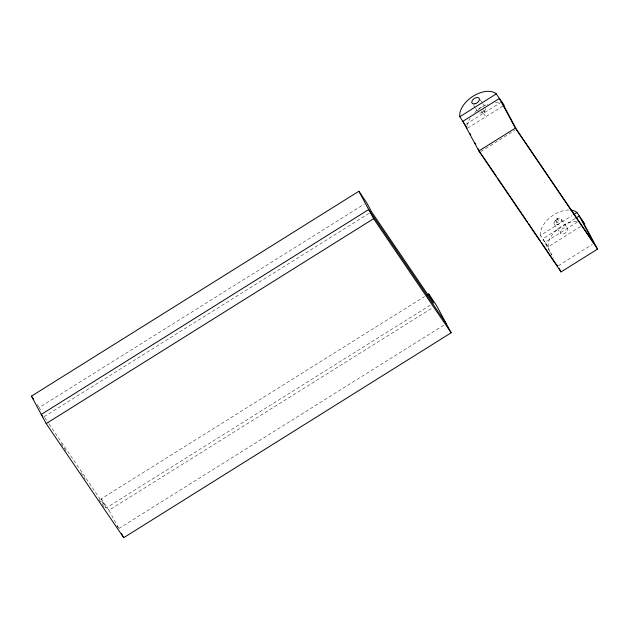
<?xml version="1.0" encoding="UTF-8"?>
<svg xmlns="http://www.w3.org/2000/svg" width="629" height="629" viewBox="0 0 629 629"><rect width="100%" height="100%" fill="white"/><g stroke="black" fill="none" stroke-linecap="round" stroke-linejoin="round"><path stroke-width="0.47" stroke-dasharray="3.15 2.36" d="M466.073 124.18L501.738 101.867M467.575 128.127L504.065 105.287M40.539 410.061L39.202 407.561L364.152 204.221M44.109 416.705L369.058 213.365M480.784 151.613L514.789 130.337M430.267 305.175L106.152 507.988L101.245 498.844L424.536 296.55M580.567 226.55L548.229 246.796L540.468 235.38L571.989 215.661M118.362 527.715L108.998 510.261L432.288 307.958M575.142 218.57L542.796 238.808L551.531 255.091M577.469 221.99L545.123 242.228L553.316 257.505M118.81 528.549L446.252 323.644M558.332 265.721L592.337 244.445M480.202 99.807L482.27 102.849M482.781 103.612L484.338 105.892M561.422 219.317A4.309 2.587 -34.2 0 1 557.184 224.765A4.309 2.587 -34.2 0 1 554.841 220.944A4.309 2.587 -34.2 0 1 561.422 219.317L567.578 228.366M483.402 109.886L484.432 111.404A1.289 0.778 -34.2 0 1 483.174 113.063A1.289 0.778 -34.2 0 1 482.474 111.915A1.289 0.778 -34.2 0 1 484.448 111.427M557.349 218.688A1.289 0.778 -34.2 0 1 556.075 220.323A1.289 0.778 -34.2 0 1 555.376 219.175A1.289 0.778 -34.2 0 1 557.349 218.688L558.882 220.944A1.289 0.778 -34.2 0 1 557.624 222.603A1.289 0.778 -34.2 0 1 556.924 221.455A1.289 0.778 -34.2 0 1 558.898 220.968M483.489 113.283L485.816 116.711M481.264 111.349L482.301 112.866M555.195 220.126L556.751 222.407M473.606 105.444L475.162 107.724M475.673 108.487L478.26 112.292M554.259 224.113L560.463 233.241M37.135 404.518L39.202 407.561M101.245 498.844L108.998 510.261M44.659 417.514L48.504 423.168M49.046 423.977L106.152 507.988M61.06 443.579L67.106 452.479M80.858 472.709L85.261 479.18M99.005 499.41L105.059 508.318M117.159 526.119L118.26 527.739M540.468 235.38A22.086 13.248 -34.2 0 1 549.054 218.365A22.086 13.248 -34.2 0 1 569.3 209.984M548.229 246.796A22.086 13.248 -34.2 0 1 556.807 229.774A22.086 13.248 -34.2 0 1 577.06 221.392M467.504 125.706A22.086 13.248 -34.2 0 1 469.855 118.677M470.146 118.181A22.086 13.248 -34.2 0 1 470.295 117.938M474.73 112.434A22.086 13.248 -34.2 0 1 485.832 104.988M487.019 104.516A22.086 13.248 -34.2 0 1 487.609 104.296M495.345 102.731A22.086 13.248 -34.2 0 1 500.063 103.235M485.667 108.487A4.309 2.587 -34.2 0 1 483.536 111.797A4.309 2.587 -34.2 0 1 479.581 113.047M478.001 110.901A4.309 2.587 -34.2 0 1 478.04 110.688M478.284 110.02A4.309 2.587 -34.2 0 1 483.591 106.623M563.387 233.894A4.309 2.587 -34.2 0 0 567.625 228.445A4.309 2.587 -34.2 0 0 561.044 230.072A4.309 2.587 -34.2 0 0 563.387 233.894"/><path stroke-width="0.94" d="M467.088 128.127L459.815 116.711L496.305 93.878L504.065 105.287A22.086 13.248 -34.2 0 0 503.585 104.909M428.687 293.947L436.447 305.356L451.15 332.788L123.709 537.693L46.161 423.584L31.45 396.152L358.892 191.255L366.644 202.664L371.55 211.808L433.593 303.092L428.687 293.947L427.028 294.985M478.842 150.976L515.348 128.159L499.41 98.446L462.92 121.279L478.842 150.976L561.044 271.925L597.55 249.115L581.613 219.395M46.161 423.584L373.602 218.688L358.892 191.255M573.648 214.623L576.958 212.547L584.718 223.955A22.086 13.248 -34.2 0 0 584.074 223.452M575.967 218.051L579.285 215.967L593.996 243.407L516.448 129.299L501.738 101.867M515.348 128.159L597.55 249.115M479.958 152.132L496.454 176.411M497.555 178.031L527.259 221.73M528.352 223.35L540.453 241.151M541.553 242.77L557.506 266.24L556.586 264.526M446.252 323.644L368.696 209.543L41.255 414.44L42.906 416.87M373.602 218.688L451.15 332.788M31.45 396.152L33.518 399.195M559.228 268.536L561.044 271.925M469.839 133.277L470.759 134.991M474.895 142.704L475.815 144.418M478.119 148.703L479.495 151.275M121.483 533.534L123.709 537.693M502.901 104.438A22.086 13.248 -34.2 0 1 503.42 104.784M570.833 210.086A22.086 13.248 -34.2 0 1 576.958 212.547M459.815 116.711A22.086 13.248 -34.2 0 1 473.157 96.151A22.086 13.248 -34.2 0 1 496.305 93.878M474.981 103.816A4.309 2.587 -34.2 0 0 479.212 98.36A4.309 2.587 -34.2 0 0 472.638 99.995A4.309 2.587 -34.2 0 0 474.981 103.816"/></g></svg>
